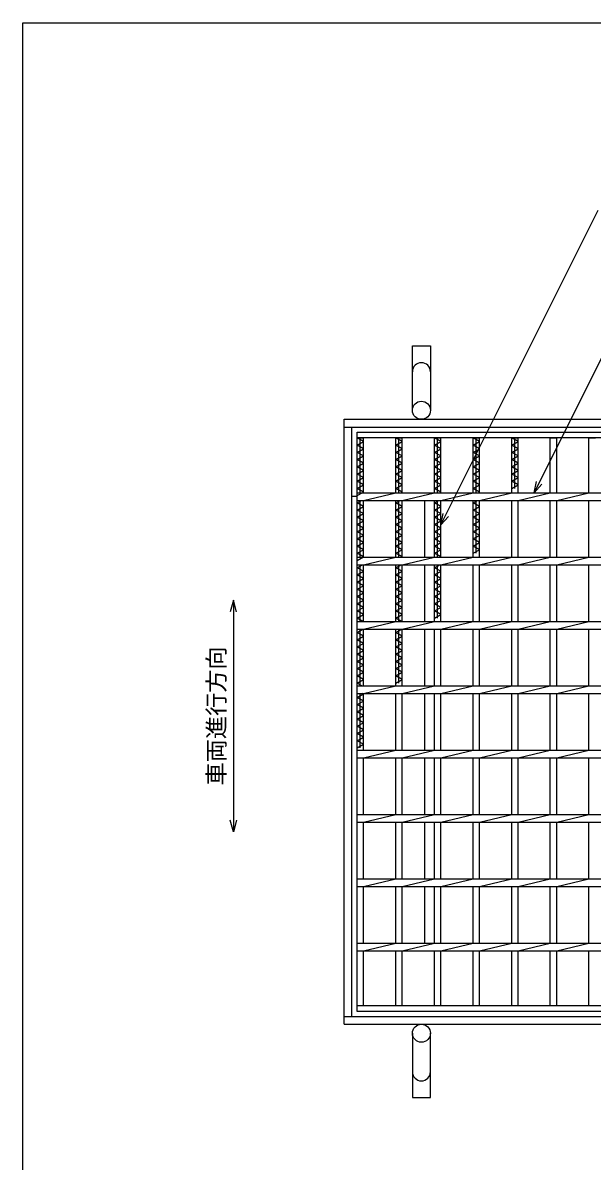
# Model space of a CAD drawing. Units: millimetres, scale not verified. Extents: x -1092 to 1039, y -770 to 632.
# Drawn here: x -1037 to -596, y -252 to 632 of the extents above; entities that cross this region are included whole.
import ezdxf
from ezdxf.enums import TextEntityAlignment as Align

# ---------------------------------------------------------------- set-up
doc = ezdxf.new("R2010")
doc.units = ezdxf.units.MM
doc.header["$LTSCALE"] = 6
for name, color, linetype, lineweight in [('0_2', 150, 'Continuous', 25), ('16', 3, 'Continuous', 25), ('19', 6, 'Continuous', 25), ('22', 4, 'Continuous', 25)]:
    doc.layers.add(name, color=color, linetype=linetype, lineweight=lineweight)
doc.styles.add('ベクトル', font='')
doc.styles.get('ベクトル').set_extended_font_data('ベクトル')

msp = doc.modelspace()

# ---------------------------------------------------------------- linework, layer by layer
at = {"layer": '0_2'}
for p, q in [((-1037.4, -687.9), (-1037.4, 632.1)), ((-1037.4, 632.1), (1038.6, 632.1))]:
    msp.add_line(p, q, dxfattribs=at)
at = {"layer": '16'}
for p, q in [((-778, 314), (-323, 314)), ((-778, 309.5), (-778, 314)), ((-323, 309.5), (-778, 309.5)), ((-778, -131.5), (-778, 309.5)), ((-778, 309.5), (-773, 309.5)), ((-773, 306.7), (-778, 309.5)), ((-778, 303.9), (-773, 306.7)), ((-773, 301.1), (-778, 303.9)), ((-778, 298.3), (-773, 301.1)), ((-775.5, 267), (-775.5, 309.5)), ((-773, 267), (-773, 309.5)), ((-748, 267), (-748, 309.5)), ((-748, 309.5), (-743, 309.5)), ((-743, 306.7), (-748, 309.5)), ((-748, 303.9), (-743, 306.7)), ((-743, 301.1), (-748, 303.9)), ((-748, 298.3), (-743, 301.1)), ((-745.5, 267), (-745.5, 309.5)), ((-743, 267), (-743, 309.5)), ((-718, 267), (-718, 309.5)), ((-718, 309.5), (-713, 309.5)), ((-713, 306.7), (-718, 309.5)), ((-718, 303.9), (-713, 306.7)), ((-713, 301.1), (-718, 303.9)), ((-718, 298.3), (-713, 301.1)), ((-715.5, 267), (-715.5, 309.5)), ((-713, 267), (-713, 309.5)), ((-688, 267), (-688, 309.5)), ((-688, 309.5), (-683, 309.5)), ((-683, 306.7), (-688, 309.5)), ((-688, 303.9), (-683, 306.7)), ((-683, 301.1), (-688, 303.9)), ((-688, 298.3), (-683, 301.1)), ((-685.5, 267), (-685.5, 309.5)), ((-683, 267), (-683, 309.5)), ((-658, 267), (-658, 309.5)), ((-658, 309.5), (-653, 309.5)), ((-653, 306.7), (-658, 309.5)), ((-658, 303.9), (-653, 306.7)), ((-653, 301.1), (-658, 303.9)), ((-658, 298.3), (-653, 301.1)), ((-655.5, 270.3), (-655.5, 309.5)), ((-653, 267), (-653, 309.5)), ((-628, 267), (-628, 309.5)), ((-628, 309.5), (-623, 309.5)), ((-623, 267), (-623, 309.5)), ((-598, 267), (-598, 309.5)), ((-598, 309.5), (-593, 309.5)), ((-773, 295.5), (-778, 298.3)), ((-778, 292.7), (-773, 295.5)), ((-773, 289.9), (-778, 292.7)), ((-743, 295.5), (-748, 298.3)), ((-748, 292.7), (-743, 295.5)), ((-743, 289.9), (-748, 292.7)), ((-713, 295.5), (-718, 298.3)), ((-718, 292.7), (-713, 295.5)), ((-713, 289.9), (-718, 292.7)), ((-683, 295.5), (-688, 298.3)), ((-688, 292.7), (-683, 295.5)), ((-683, 289.9), (-688, 292.7)), ((-653, 295.5), (-658, 298.3)), ((-658, 292.7), (-653, 295.5)), ((-653, 289.9), (-658, 292.7)), ((-778, 287.1), (-773, 289.9)), ((-773, 284.3), (-778, 287.1)), ((-778, 281.5), (-773, 284.3)), ((-748, 287.1), (-743, 289.9)), ((-743, 284.3), (-748, 287.1)), ((-748, 281.5), (-743, 284.3)), ((-718, 287.1), (-713, 289.9)), ((-713, 284.3), (-718, 287.1)), ((-718, 281.5), (-713, 284.3)), ((-688, 287.1), (-683, 289.9)), ((-683, 284.3), (-688, 287.1)), ((-688, 281.5), (-683, 284.3)), ((-658, 287.1), (-653, 289.9)), ((-653, 284.3), (-658, 287.1)), ((-658, 281.5), (-653, 284.3)), ((-773, 278.7), (-778, 281.5)), ((-778, 275.9), (-773, 278.7)), ((-773, 273.1), (-778, 275.9)), ((-743, 278.7), (-748, 281.5)), ((-748, 275.9), (-743, 278.7)), ((-743, 273.1), (-748, 275.9)), ((-713, 278.7), (-718, 281.5)), ((-718, 275.9), (-713, 278.7)), ((-713, 273.1), (-718, 275.9)), ((-683, 278.7), (-688, 281.5)), ((-688, 275.9), (-683, 278.7)), ((-683, 273.1), (-688, 275.9)), ((-653, 278.7), (-658, 281.5)), ((-658, 275.9), (-653, 278.7)), ((-653, 273.1), (-658, 275.9)), ((-778, 270.3), (-773, 273.1)), ((-773, 267.5), (-778, 270.3)), ((-778, 264.7), (-773, 267.5)), ((-778, 267), (-323, 267)), ((-778, 261), (-778, 267)), ((-773, 261), (-748, 267)), ((-748, 270.3), (-743, 273.1)), ((-743, 267.5), (-748, 270.3)), ((-743.893, 267), (-743, 267.5)), ((-743, 261), (-718, 267)), ((-718, 270.3), (-713, 273.1)), ((-713, 267.5), (-718, 270.3)), ((-713.893, 267), (-713, 267.5)), ((-713, 261), (-688, 267)), ((-688, 270.3), (-683, 273.1)), ((-683, 267.5), (-688, 270.3)), ((-683.893, 267), (-683, 267.5)), ((-683, 261), (-658, 267)), ((-658, 270.3), (-653, 273.1)), ((-653, 261), (-628, 267)), ((-623, 261), (-598, 267)), ((-778, 261), (-323, 261)), ((-778, 259.1), (-774.607, 261)), ((-773, 256.3), (-778, 259.1)), ((-775.5, 217), (-775.5, 261)), ((-773, 217), (-773, 261)), ((-748, 217), (-748, 261)), ((-748, 259.1), (-744.607, 261)), ((-743, 256.3), (-748, 259.1)), ((-745.5, 217), (-745.5, 261)), ((-743, 217), (-743, 261)), ((-718, 217), (-718, 261)), ((-718, 259.1), (-714.607, 261)), ((-713, 256.3), (-718, 259.1)), ((-715.5, 217), (-715.5, 261)), ((-713, 217), (-713, 261)), ((-688, 217), (-688, 261)), ((-688, 259.1), (-684.607, 261)), ((-683, 256.3), (-688, 259.1)), ((-685.5, 219.9), (-685.5, 261)), ((-683, 217), (-683, 261)), ((-658, 217), (-658, 261)), ((-653, 217), (-653, 261)), ((-628, 217), (-628, 261)), ((-623, 217), (-623, 261)), ((-598, 217), (-598, 261)), ((-778, 253.5), (-773, 256.3)), ((-773, 250.7), (-778, 253.5)), ((-778, 247.9), (-773, 250.7)), ((-773, 245.1), (-778, 247.9)), ((-748, 253.5), (-743, 256.3)), ((-743, 250.7), (-748, 253.5)), ((-748, 247.9), (-743, 250.7)), ((-743, 245.1), (-748, 247.9)), ((-718, 253.5), (-713, 256.3)), ((-713, 250.7), (-718, 253.5)), ((-718, 247.9), (-713, 250.7)), ((-713, 245.1), (-718, 247.9)), ((-688, 253.5), (-683, 256.3)), ((-683, 250.7), (-688, 253.5)), ((-688, 247.9), (-683, 250.7)), ((-683, 245.1), (-688, 247.9)), ((-778, 242.3), (-773, 245.1)), ((-773, 239.5), (-778, 242.3)), ((-778, 236.7), (-773, 239.5)), ((-748, 242.3), (-743, 245.1)), ((-743, 239.5), (-748, 242.3)), ((-748, 236.7), (-743, 239.5)), ((-718, 242.3), (-713, 245.1)), ((-713, 239.5), (-718, 242.3)), ((-718, 236.7), (-713, 239.5)), ((-688, 242.3), (-683, 245.1)), ((-683, 239.5), (-688, 242.3)), ((-688, 236.7), (-683, 239.5)), ((-773, 233.9), (-778, 236.7)), ((-778, 231.1), (-773, 233.9)), ((-773, 228.3), (-778, 231.1)), ((-743, 233.9), (-748, 236.7)), ((-748, 231.1), (-743, 233.9)), ((-743, 228.3), (-748, 231.1)), ((-713, 233.9), (-718, 236.7)), ((-718, 231.1), (-713, 233.9)), ((-713, 228.3), (-718, 231.1)), ((-683, 233.9), (-688, 236.7)), ((-688, 231.1), (-683, 233.9)), ((-683, 228.3), (-688, 231.1)), ((-778, 225.5), (-773, 228.3)), ((-773, 222.7), (-778, 225.5)), ((-778, 219.9), (-773, 222.7)), ((-748, 225.5), (-743, 228.3)), ((-743, 222.7), (-748, 225.5)), ((-748, 219.9), (-743, 222.7)), ((-718, 225.5), (-713, 228.3)), ((-713, 222.7), (-718, 225.5)), ((-718, 219.9), (-713, 222.7)), ((-688, 225.5), (-683, 228.3)), ((-683, 222.7), (-688, 225.5)), ((-688, 219.9), (-683, 222.7)), ((-773, 217.1), (-778, 219.9)), ((-778, 214.3), (-773, 217.1)), ((-778, 217), (-323, 217)), ((-778, 211), (-778, 217)), ((-773, 211), (-748, 217)), ((-743, 217.1), (-748, 219.9)), ((-743.179, 217), (-743, 217.1)), ((-743, 211), (-718, 217)), ((-713, 217.1), (-718, 219.9)), ((-713.179, 217), (-713, 217.1)), ((-713, 211), (-688, 217)), ((-683, 211), (-658, 217)), ((-653, 211), (-628, 217)), ((-623, 211), (-598, 217)), ((-778, 211), (-323, 211)), ((-778, 208.7), (-773.893, 211)), ((-773, 205.9), (-778, 208.7)), ((-778, 203.1), (-773, 205.9)), ((-775.5, 167), (-775.5, 211)), ((-773, 167), (-773, 211)), ((-748, 167), (-748, 211)), ((-748, 208.7), (-743.893, 211)), ((-743, 205.9), (-748, 208.7)), ((-748, 203.1), (-743, 205.9)), ((-745.5, 167), (-745.5, 211)), ((-743, 167), (-743, 211)), ((-718, 167), (-718, 211)), ((-718, 208.7), (-713.893, 211)), ((-713, 205.9), (-718, 208.7)), ((-718, 203.1), (-713, 205.9)), ((-715.5, 169.5), (-715.5, 211)), ((-713, 167), (-713, 211)), ((-688, 167), (-688, 211)), ((-683, 167), (-683, 211)), ((-658, 167), (-658, 211)), ((-653, 167), (-653, 211)), ((-628, 167), (-628, 211)), ((-623, 167), (-623, 211)), ((-598, 167), (-598, 211)), ((-773, 200.3), (-778, 203.1)), ((-778, 197.5), (-773, 200.3)), ((-773, 194.7), (-778, 197.5)), ((-778, 191.9), (-773, 194.7)), ((-743, 200.3), (-748, 203.1)), ((-748, 197.5), (-743, 200.3)), ((-743, 194.7), (-748, 197.5)), ((-748, 191.9), (-743, 194.7)), ((-713, 200.3), (-718, 203.1)), ((-718, 197.5), (-713, 200.3)), ((-713, 194.7), (-718, 197.5)), ((-718, 191.9), (-713, 194.7)), ((-773, 189.1), (-778, 191.9)), ((-778, 186.3), (-773, 189.1)), ((-773, 183.5), (-778, 186.3)), ((-743, 189.1), (-748, 191.9)), ((-748, 186.3), (-743, 189.1)), ((-743, 183.5), (-748, 186.3)), ((-713, 189.1), (-718, 191.9)), ((-718, 186.3), (-713, 189.1)), ((-713, 183.5), (-718, 186.3)), ((-778, 180.7), (-773, 183.5)), ((-773, 177.9), (-778, 180.7)), ((-778, 175.1), (-773, 177.9)), ((-748, 180.7), (-743, 183.5)), ((-743, 177.9), (-748, 180.7)), ((-748, 175.1), (-743, 177.9)), ((-718, 180.7), (-713, 183.5)), ((-713, 177.9), (-718, 180.7)), ((-718, 175.1), (-713, 177.9)), ((-773, 172.3), (-778, 175.1)), ((-778, 169.5), (-773, 172.3)), ((-773.536, 167), (-778, 169.5)), ((-743, 172.3), (-748, 175.1)), ((-748, 169.5), (-743, 172.3)), ((-743.536, 167), (-748, 169.5)), ((-713, 172.3), (-718, 175.1)), ((-718, 169.5), (-713, 172.3)), ((-778, 167), (-323, 167)), ((-778, 161), (-778, 167)), ((-778, 161), (-323, 161)), ((-778, 158.3), (-773.179, 161)), ((-775.5, 117), (-775.5, 161)), ((-773, 161), (-748, 167)), ((-773, 117), (-773, 161)), ((-748, 117), (-748, 161)), ((-748, 158.3), (-743.179, 161)), ((-745.5, 119.1), (-745.5, 161)), ((-743, 161), (-718, 167)), ((-743, 117), (-743, 161)), ((-718, 117), (-718, 161)), ((-713, 161), (-688, 167)), ((-713, 117), (-713, 161)), ((-688, 117), (-688, 161)), ((-683, 161), (-658, 167)), ((-683, 117), (-683, 161)), ((-658, 117), (-658, 161)), ((-653, 161), (-628, 167)), ((-653, 117), (-653, 161)), ((-628, 117), (-628, 161)), ((-623, 161), (-598, 167)), ((-623, 117), (-623, 161)), ((-598, 117), (-598, 161)), ((-773, 155.5), (-778, 158.3)), ((-778, 152.7), (-773, 155.5)), ((-773, 149.9), (-778, 152.7)), ((-743, 155.5), (-748, 158.3)), ((-748, 152.7), (-743, 155.5)), ((-743, 149.9), (-748, 152.7)), ((-778, 147.1), (-773, 149.9)), ((-773, 144.3), (-778, 147.1)), ((-778, 141.5), (-773, 144.3)), ((-748, 147.1), (-743, 149.9)), ((-743, 144.3), (-748, 147.1)), ((-748, 141.5), (-743, 144.3)), ((-773, 138.7), (-778, 141.5)), ((-778, 135.9), (-773, 138.7)), ((-773, 133.1), (-778, 135.9)), ((-778, 130.3), (-773, 133.1)), ((-743, 138.7), (-748, 141.5)), ((-748, 135.9), (-743, 138.7)), ((-743, 133.1), (-748, 135.9)), ((-748, 130.3), (-743, 133.1)), ((-773, 127.5), (-778, 130.3)), ((-778, 124.7), (-773, 127.5)), ((-773, 121.9), (-778, 124.7)), ((-743, 127.5), (-748, 130.3)), ((-748, 124.7), (-743, 127.5)), ((-743, 121.9), (-748, 124.7)), ((-778, 119.1), (-773, 121.9)), ((-774.25, 117), (-778, 119.1)), ((-778, 117), (-323, 117)), ((-778, 111), (-778, 117)), ((-773, 111), (-748, 117)), ((-748, 119.1), (-743, 121.9)), ((-743, 111), (-718, 117)), ((-713, 111), (-688, 117)), ((-683, 111), (-658, 117)), ((-653, 111), (-628, 117)), ((-623, 111), (-598, 117)), ((-778, 111), (-323, 111)), ((-778, 107.9), (-773, 110.7)), ((-773, 105.1), (-778, 107.9)), ((-775.5, 68.7), (-775.5, 111)), ((-773, 110.7), (-773.536, 111)), ((-773, 67), (-773, 111)), ((-748, 67), (-748, 111)), ((-743, 67), (-743, 111)), ((-718, 67), (-718, 111)), ((-713, 67), (-713, 111)), ((-688, 67), (-688, 111)), ((-683, 67), (-683, 111)), ((-658, 67), (-658, 111)), ((-653, 67), (-653, 111)), ((-628, 67), (-628, 111)), ((-623, 67), (-623, 111)), ((-598, 67), (-598, 111)), ((-778, 102.3), (-773, 105.1)), ((-773, 99.5), (-778, 102.3)), ((-778, 96.7), (-773, 99.5)), ((-773, 93.9), (-778, 96.7)), ((-778, 91.1), (-773, 93.9)), ((-773, 88.3), (-778, 91.1)), ((-778, 85.5), (-773, 88.3)), ((-773, 82.7), (-778, 85.5)), ((-778, 79.9), (-773, 82.7)), ((-773, 77.1), (-778, 79.9)), ((-778, 74.3), (-773, 77.1)), ((-773, 71.5), (-778, 74.3)), ((-778, 68.7), (-773, 71.5)), ((-778, 67), (-323, 67)), ((-778, 61), (-778, 67)), ((-773, 61), (-748, 67)), ((-743, 61), (-718, 67)), ((-713, 61), (-688, 67)), ((-683, 61), (-658, 67)), ((-653, 61), (-628, 67)), ((-623, 61), (-598, 67)), ((-778, 61), (-323, 61)), ((-773, 17), (-773, 61)), ((-748, 17), (-748, 61)), ((-743, 17), (-743, 61)), ((-718, 17), (-718, 61)), ((-713, 17), (-713, 61)), ((-688, 17), (-688, 61)), ((-683, 17), (-683, 61)), ((-658, 17), (-658, 61)), ((-653, 17), (-653, 61)), ((-628, 17), (-628, 61)), ((-623, 17), (-623, 61)), ((-598, 17), (-598, 61)), ((-778, 17), (-323, 17)), ((-778, 11), (-778, 17)), ((-778, 11), (-323, 11)), ((-773, 11), (-748, 17)), ((-773, -33), (-773, 11)), ((-748, -33), (-748, 11)), ((-743, 11), (-718, 17)), ((-743, -33), (-743, 11)), ((-718, -33), (-718, 11)), ((-713, 11), (-688, 17)), ((-713, -33), (-713, 11)), ((-688, -33), (-688, 11)), ((-683, 11), (-658, 17)), ((-683, -33), (-683, 11)), ((-658, -33), (-658, 11)), ((-653, 11), (-628, 17)), ((-653, -33), (-653, 11)), ((-628, -33), (-628, 11)), ((-623, 11), (-598, 17)), ((-623, -33), (-623, 11)), ((-598, -33), (-598, 11)), ((-778, -33), (-323, -33)), ((-778, -39), (-778, -33)), ((-773, -39), (-748, -33)), ((-743, -39), (-718, -33)), ((-713, -39), (-688, -33)), ((-683, -39), (-658, -33)), ((-653, -39), (-628, -33)), ((-623, -39), (-598, -33)), ((-778, -39), (-323, -39)), ((-773, -83), (-773, -39)), ((-748, -83), (-748, -39)), ((-743, -83), (-743, -39)), ((-718, -83), (-718, -39)), ((-713, -83), (-713, -39)), ((-688, -83), (-688, -39)), ((-683, -83), (-683, -39)), ((-658, -83), (-658, -39)), ((-653, -83), (-653, -39)), ((-628, -83), (-628, -39)), ((-623, -83), (-623, -39)), ((-598, -83), (-598, -39)), ((-778, -83), (-323, -83)), ((-778, -89), (-778, -83)), ((-773, -89), (-748, -83)), ((-743, -89), (-718, -83)), ((-713, -89), (-688, -83)), ((-683, -89), (-658, -83)), ((-653, -89), (-628, -83)), ((-623, -89), (-598, -83)), ((-778, -89), (-323, -89)), ((-773, -131.5), (-773, -89)), ((-748, -131.5), (-748, -89)), ((-743, -131.5), (-743, -89)), ((-718, -131.5), (-718, -89)), ((-713, -131.5), (-713, -89)), ((-688, -131.5), (-688, -89)), ((-683, -131.5), (-683, -89)), ((-658, -131.5), (-658, -89)), ((-653, -131.5), (-653, -89)), ((-628, -131.5), (-628, -89)), ((-623, -131.5), (-623, -89)), ((-598, -131.5), (-598, -89)), ((-778, -131.5), (-323, -131.5)), ((-778, -136), (-778, -131.5)), ((-778, -131.5), (-773, -131.5)), ((-748, -131.5), (-743, -131.5)), ((-718, -131.5), (-713, -131.5)), ((-688, -131.5), (-683, -131.5)), ((-658, -131.5), (-653, -131.5)), ((-628, -131.5), (-623, -131.5)), ((-598, -131.5), (-593, -131.5)), ((-323, -136), (-778, -136))]:
    msp.add_line(p, q, dxfattribs=at)
at = {"layer": '19'}
for p, q in [((-735, 331), (-735, 381)), ((-735, 381), (-721, 381)), ((-721, 381), (-721, 331)), ((-788, 324), (-313, 324)), ((-788, -146), (-788, 324)), ((-788, 318), (-313, 318)), ((-782, -140), (-782, 318)), ((-778, 264), (-782, 264)), ((-725.5, 217), (-725.5, 261)), ((-725.5, 167), (-725.5, 211)), ((-725.5, 117), (-725.5, 161)), ((-725.5, 67), (-725.5, 111)), ((-725.5, 17), (-725.5, 61)), ((-725.5, -33), (-725.5, 11)), ((-725.5, -83), (-725.5, -39)), ((-788, -140), (-313, -140)), ((-788, -146), (-313, -146)), ((-735, -153), (-735, -203)), ((-721, -203), (-721, -153)), ((-735, -203), (-721, -203))]:
    msp.add_line(p, q, dxfattribs=at)
for centre in [(-728, 331), (-728, -153)]:
    msp.add_circle(centre, 7, dxfattribs=at)
for centre, start, end in [((-728, 361), 0, 180), ((-728, -183), 180, 0)]:
    msp.add_arc(centre, 7, start, end, dxfattribs=at)
at = {"layer": '22'}
for p, q in [((-713, 242), (-590.75, 486.5)), ((-640.5, 267), (-544.25, 459.5)), ((-640.5, 267), (-638.7, 275.76)), ((-640.5, 267), (-634.5, 273.6)), ((-713, 242), (-711.2, 250.76)), ((-713, 242), (-707, 248.6)), ((-874, 183.5), (-876.4, 174.5)), ((-871.6, 174.5), (-874, 183.5)), ((-874, 183.5), (-874, 3.5)), ((-874, 3.5), (-876.4, 12.5)), ((-871.6, 12.5), (-874, 3.5))]:
    msp.add_line(p, q, dxfattribs=at)

# ---------------------------------------------------------------- texts
at = {"layer": '22', "color": 2, "style": 'ベクトル'}
msp.add_text('車両進行方向', height=13.2, rotation=90, dxfattribs=at).set_placement((-887.2, 39.5), align=Align.MIDDLE_LEFT)

doc.saveas('drawing.dxf')
